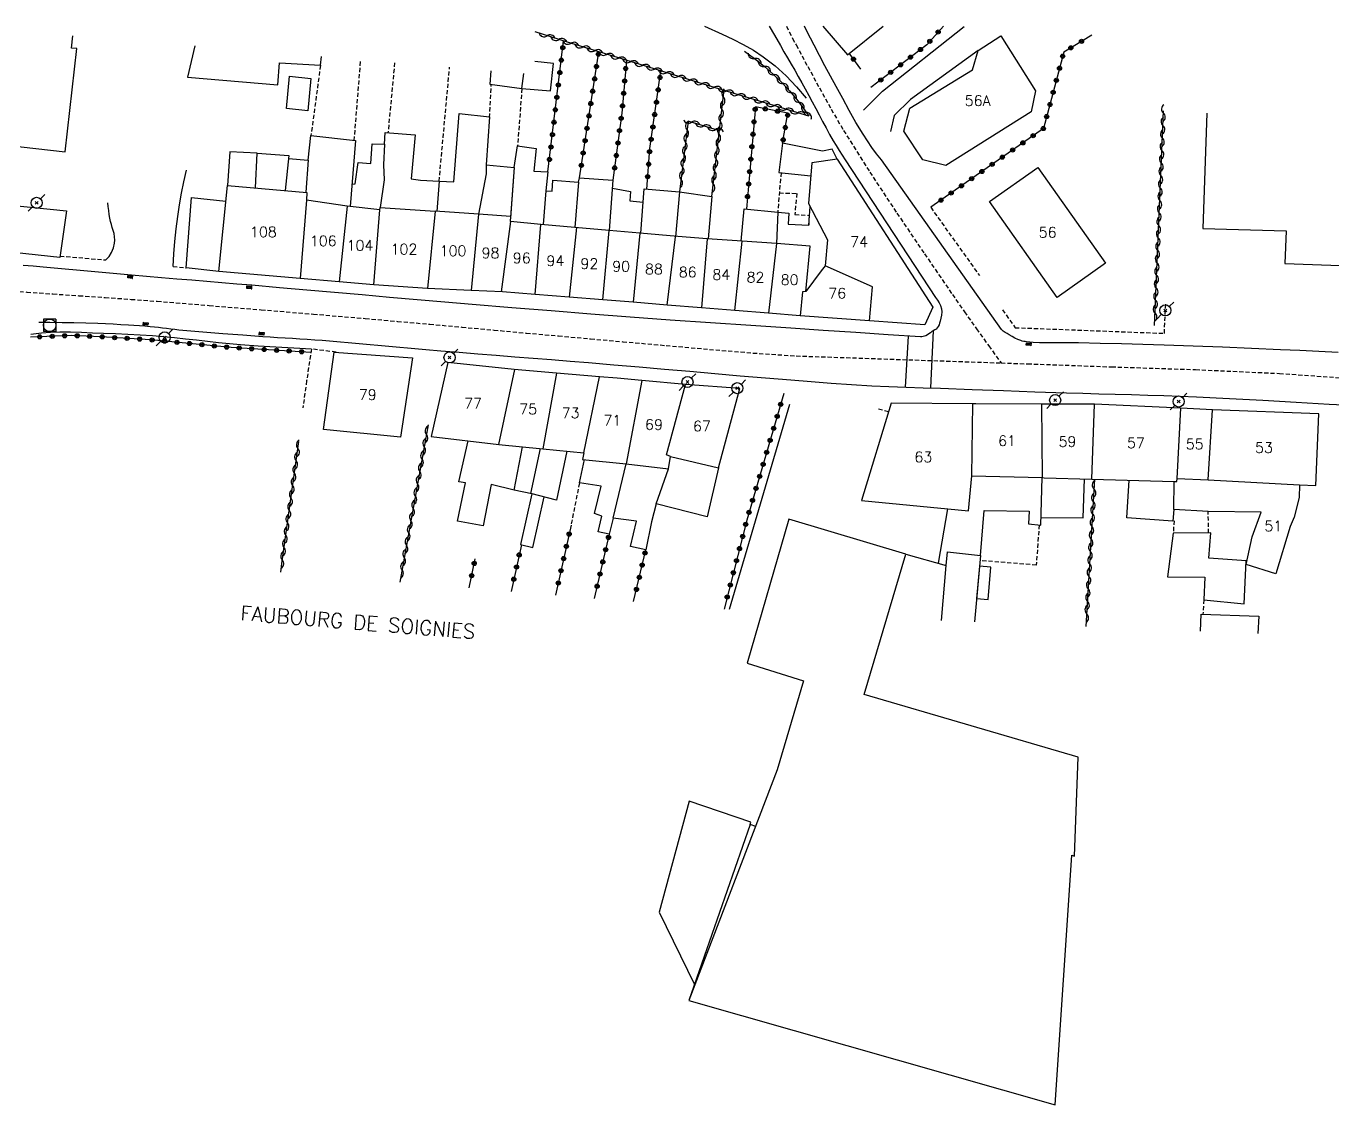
# Model space of a CAD drawing. Header units: millimetres. Extents: x 146000 to 147001, y 141999 to 143000.
# Drawn here: x 146150 to 146306.8, y 142870.6 to 143000 of the extents above; entities that cross this region are included whole.
import ezdxf
from ezdxf.enums import TextEntityAlignment as Align

# ---------------------------------------------------------------- set-up
doc = ezdxf.new("R2010")
doc.units = ezdxf.units.MM
doc.linetypes.add('DASHED', pattern=[0.75, 0.5, -0.25])
doc.layers.get('0').update_dxf_attribs({"linetype": 'CONTINUOUS'})
for name, color, linetype in [('W0001', 6, 'DASHED'), ('W0008', 7, 'CONTINUOUS'), ('W0014', 7, 'CONTINUOUS'), ('W0017', 7, 'CONTINUOUS'), ('W0020', 2, 'CONTINUOUS'), ('W0101', 7, 'CONTINUOUS'), ('W0104', 1, 'CONTINUOUS'), ('W0112', 1, 'DASHED'), ('W0300', 7, 'CONTINUOUS'), ('W0310', 3, 'CONTINUOUS'), ('W0323', 7, 'CONTINUOUS'), ('W0401', 7, 'CONTINUOUS'), ('W0420', 7, 'CONTINUOUS'), ('W0473', 7, 'CONTINUOUS'), ('W0989', 7, 'CONTINUOUS'), ('W0991', 7, 'CONTINUOUS'), ('W1102', 7, 'CONTINUOUS')]:
    doc.layers.add(name, color=color, linetype=linetype)
doc.styles.get("Standard").update_dxf_attribs({"font": 'romans.shx', "width": 0.85})

# ---------------------------------------------------------------- blocks, each defined once
blk = doc.blocks.new('T473')
for p, q in [((-0.166667, 0.166667), (0.166667, -0.166667)), ((-0.166667, -0.166667), (0.166667, 0.166667)), ((0.500001, 0.500001), (1.000002, 1.000002)), ((-1.000002, -1.000002), (-0.500001, -0.500001))]:
    blk.add_line(p, q)
blk.add_ellipse((0, 0), major_axis=(0.471405, 0.471405), ratio=1, start_param=5.4977871438, end_param=11.780972451)
blk = doc.blocks.new('T420')
for p, q in [((0.75, 0.75), (-0.75, 0.75)), ((-0.75, 0.75), (-0.75, -0.75)), ((0.75, 0.75), (0.75, -0.75)), ((0.75, -0.75), (-0.75, -0.75))]:
    blk.add_line(p, q)
blk.add_ellipse((0, 0), major_axis=(-0.53, 0.53), ratio=1, start_param=3.926991, end_param=10.210176)
blk = doc.blocks.new('T401')
for p, q in [((-0.3, 0.3), (0, 0.3)), ((-0.3, -0.25), (-0.3, 0.3)), ((-0.3, 0.15), (0, 0.15)), ((-0.3, 0), (0, 0)), ((0, 0.3), (0, -0.25)), ((-0.3, -0.15), (0, -0.15)), ((-0.3, -0.25), (-0.3, -0.3)), ((-0.3, -0.3), (0, -0.3)), ((0, -0.3), (0, -0.25))]:
    blk.add_line(p, q)
blk = doc.blocks.new('t323o')
at = {"color": 0, "linetype": 'Continuous'}
for radius in [0.25, 0.15]:
    blk.add_circle((0, 0), radius, dxfattribs=at)
blk = doc.blocks.new('t310o')
at = {"color": 0, "linetype": 'Continuous'}
for centre, start, end in [((-0.5, 0.38), 216.8699, 323.1304), ((0.5, -0.37), 36.8699, 143.1303)]:
    blk.add_arc(centre, 0.625, start, end, dxfattribs=at)

msp = doc.modelspace()

# ---------------------------------------------------------------- linework, layer by layer
at = {"layer": 'W0001'}
for points in [[(146241.25, 143000), (146241.59, 142999.31), (146241.99, 142998.52), (146242.41, 142997.75), (146243.81, 142995.17), (146245.21, 142992.59), (146246.63, 142990.02), (146248.12, 142987.49), (146251.26, 142982.49), (146254.51, 142977.56), (146257.83, 142972.68), (146261.17, 142967.81), (146262.61, 142965.74), (146264.07, 142963.68), (146265.54, 142961.63), (146267.03, 142959.59)], [(146146.95, 142968.33), (146150.08, 142968.09), (146153.21, 142967.87), (146156.34, 142967.66), (146159.47, 142967.45), (146162.6, 142967.22), (146165.73, 142966.99), (146171.97, 142966.48), (146178.22, 142965.97), (146184.47, 142965.45), (146190.71, 142964.92), (146194.57, 142964.58), (146198.44, 142964.24), (146202.3, 142963.89), (146206.16, 142963.53), (146210.03, 142963.18), (146213.89, 142962.83), (146217.75, 142962.48), (146221.62, 142962.14), (146226.82, 142961.68), (146232.02, 142961.22), (146237.23, 142960.78), (146242.44, 142960.43), (146267.03, 142959.59)], [(146267.03, 142959.59), (146270.21, 142959.48), (146280.28, 142959.12), (146290.36, 142958.79), (146300.44, 142958.33), (146310.5, 142957.61)]]:
    msp.add_lwpolyline(points, dxfattribs=at)
at = {"layer": 'W0008'}
msp.add_lwpolyline([(146239.2, 143000), (146239.32, 142999.8), (146240.1, 142998.42), (146240.53, 142997.68), (146240.96, 142996.93), (146241.39, 142996.19), (146241.82, 142995.44), (146242.25, 142994.7), (146242.67, 142993.96), (146243.1, 142993.21), (146243.52, 142992.46), (146243.94, 142991.69), (146244.36, 142990.91), (146244.77, 142990.13), (146245.18, 142989.35), (146245.6, 142988.56), (146246.02, 142987.79), (146246.44, 142987.01), (146246.88, 142986.24), (146247.22, 142985.67), (146247.57, 142985.09), (146247.93, 142984.52), (146248.3, 142983.96)], dxfattribs=at)
at = {"layer": 'W0014'}
for points in [[(146252.65, 142983.94), (146252.07, 142984.69), (146251.51, 142985.45), (146250.98, 142986.23), (146250.46, 142987.02), (146249.6, 142988.43), (146248.79, 142989.86), (146248.01, 142991.31), (146247.22, 142992.76), (146246.54, 142993.99), (146245.87, 142995.22), (146245.21, 142996.46), (146244.57, 142997.71), (146243.72, 142999.38), (146243.41, 143000)], [(146248.3, 142983.96), (146259.16, 142967.43)], [(146267.06, 142963.59), (146252.65, 142983.94)], [(146257.34, 142962.72), (146253.45, 142962.97), (146249.57, 142963.23), (146245.68, 142963.49), (146241.8, 142963.75), (146236.97, 142964.07), (146232.14, 142964.4), (146227.32, 142964.74), (146222.49, 142965.09), (146217.76, 142965.46), (146213.02, 142965.83), (146208.29, 142966.21), (146203.55, 142966.6), (146200.24, 142966.88), (146196.93, 142967.16), (146193.63, 142967.45), (146190.32, 142967.75), (146187.01, 142968.04), (146183.7, 142968.34), (146180.39, 142968.62), (146177.08, 142968.91), (146175.28, 142969.06), (146173.48, 142969.21), (146171.67, 142969.36), (146169.87, 142969.51), (146168.07, 142969.66), (146166.26, 142969.81), (146164.46, 142969.96), (146162.66, 142970.12), (146161.33, 142970.24), (146160.01, 142970.36), (146158.68, 142970.48), (146157.35, 142970.61), (146156.03, 142970.73), (146154.7, 142970.86), (146153.37, 142970.98), (146152.05, 142971.1), (146150.84, 142971.2), (146149.64, 142971.3)], [(146259.16, 142967.43), (146259.4, 142967.14), (146259.6, 142966.82), (146259.75, 142966.47), (146259.85, 142966.1), (146259.89, 142965.72), (146259.86, 142965.33), (146259.79, 142964.96), (146259.7, 142964.59), (146259.64, 142964.38), (146259.57, 142964.18), (146259.48, 142963.98), (146259.36, 142963.8), (146259.22, 142963.66), (146259.05, 142963.55), (146258.88, 142963.45), (146258.72, 142963.35), (146258.54, 142963.22), (146258.36, 142963.08), (146258.18, 142962.96), (146257.97, 142962.85), (146257.82, 142962.8), (146257.66, 142962.76), (146257.5, 142962.73), (146257.34, 142962.72)], [(146151.52, 142964.49), (146152.83, 142964.47), (146154.32, 142964.46), (146155.74, 142964.44), (146157.17, 142964.41), (146158.6, 142964.36), (146159.52, 142964.32), (146160.44, 142964.27), (146161.37, 142964.21), (146162.29, 142964.15), (146162.94, 142964.12), (146163.6, 142964.08), (146164.25, 142964.03), (146164.9, 142963.98), (146165.39, 142963.93), (146165.88, 142963.88), (146166.37, 142963.82), (146166.86, 142963.76), (146167.35, 142963.69), (146167.84, 142963.63), (146168.33, 142963.58), (146168.82, 142963.53), (146171.21, 142963.31), (146173.6, 142963.12), (146176, 142962.95), (146178.4, 142962.78), (146179.29, 142962.72), (146180.18, 142962.66), (146181.07, 142962.61), (146181.96, 142962.55), (146182.85, 142962.5), (146183.74, 142962.44), (146184.63, 142962.38), (146185.52, 142962.32), (146187.3, 142962.17), (146189.09, 142962.02), (146190.87, 142961.86), (146192.65, 142961.7), (146194.43, 142961.53), (146196.21, 142961.37), (146197.99, 142961.21), (146199.77, 142961.05), (146201.99, 142960.87), (146204.21, 142960.69), (146206.42, 142960.51), (146208.64, 142960.34), (146210.85, 142960.16), (146213.07, 142959.99), (146215.29, 142959.81), (146217.5, 142959.63), (146220.54, 142959.37), (146223.57, 142959.11), (146226.61, 142958.85), (146229.65, 142958.59), (146232.68, 142958.32), (146235.72, 142958.06), (146238.76, 142957.81), (146241.79, 142957.56), (146244.22, 142957.37), (146246.64, 142957.17), (146249.06, 142956.99), (146251.49, 142956.84), (146253.55, 142956.75), (146255.62, 142956.68), (146257.68, 142956.62), (146259.75, 142956.55), (146263.53, 142956.41), (146267.31, 142956.28), (146271.09, 142956.14), (146274.88, 142956.01), (146276.82, 142955.95), (146278.77, 142955.89), (146280.72, 142955.84), (146282.67, 142955.79), (146284.62, 142955.73), (146286.57, 142955.67), (146288.52, 142955.6), (146290.46, 142955.52), (146294.45, 142955.34), (146298.43, 142955.12), (146302.42, 142954.89), (146306.4, 142954.65), (146309.04, 142954.51)], [(146307.49, 142960.84), (146305.18, 142960.96), (146302.87, 142961.07), (146300.56, 142961.18), (146297.07, 142961.33), (146293.58, 142961.47), (146290.09, 142961.6), (146286.6, 142961.72), (146284.03, 142961.8), (146281.47, 142961.87), (146278.9, 142961.94), (146276.33, 142962), (146275.55, 142962.01), (146274.77, 142962.01), (146273.99, 142962), (146273.21, 142961.99), (146272.43, 142961.99), (146271.65, 142962.01), (146270.87, 142962.05), (146270.09, 142962.12), (146269.91, 142962.15), (146269.74, 142962.18), (146269.57, 142962.22), (146269.41, 142962.27), (146269.05, 142962.42), (146268.69, 142962.58), (146268.35, 142962.77), (146268.01, 142962.96), (146267.76, 142963.11), (146267.52, 142963.26), (146267.29, 142963.42), (146267.06, 142963.59)], [(146184.25, 142961.25), (146182.12, 142961.35), (146179.98, 142961.47), (146177.85, 142961.61), (146175.72, 142961.78), (146174.4, 142961.89), (146173.07, 142962.02), (146171.75, 142962.16), (146170.43, 142962.31), (146169.11, 142962.45), (146167.79, 142962.59), (146166.47, 142962.72), (146165.15, 142962.83), (146163.68, 142962.93), (146162.21, 142963), (146160.74, 142963.07), (146159.27, 142963.13), (146157.96, 142963.18), (146156.65, 142963.24), (146155.34, 142963.27), (146154.03, 142963.27), (146152.94, 142963.24), (146151.86, 142963.18), (146150.56, 142963.01)]]:
    msp.add_lwpolyline(points, dxfattribs=at)
at = {"layer": 'W0017'}
for points in [[(146231.42, 143000), (146233.55, 142999.04), (146234.81, 142998.43), (146236.07, 142997.8), (146237.31, 142997.12), (146238.48, 142996.33), (146239.89, 142995.22), (146241.22, 142994.02), (146242.46, 142992.73), (146243.62, 142991.36)], [(146250.5, 142989.91), (146252.77, 142992.21), (146262.58, 142999.95)], [(146264.25, 142997.08), (146256.16, 142991.21), (146254.18, 142989.29), (146253.75, 142987.35)], [(146167.64, 142971.16), (146167.73, 142972.67), (146167.85, 142974.17), (146168.01, 142975.67), (146168.2, 142977.17), (146168.41, 142978.56), (146168.66, 142979.95), (146168.94, 142981.33), (146169.26, 142982.71)], [(146159.57, 142971.95), (146159.96, 142972.37), (146160.26, 142972.85), (146160.49, 142973.38), (146160.62, 142973.94), (146160.65, 142974.33), (146160.62, 142974.72), (146160.55, 142975.11), (146160.45, 142975.48), (146160.34, 142975.84), (146160.23, 142976.2), (146160.12, 142976.57), (146160.05, 142976.94), (146159.97, 142977.4), (146159.91, 142977.87), (146159.84, 142978.34), (146159.79, 142978.8)]]:
    msp.add_lwpolyline(points, dxfattribs=at)
at = {"layer": 'W0020'}
for points in [[(146255.85, 142962.81), (146255.5, 142956.7)], [(146258.6, 142956.59), (146258.9, 142963.46)]]:
    msp.add_lwpolyline(points, dxfattribs=at)
at = {"layer": 'W0101'}
for points in [[(146267, 142998.82), (146271.17, 142992.24), (146270.64, 142989.72), (146260.38, 142983.29), (146257.61, 142983.96), (146255.36, 142987.39), (146256.05, 142990.17), (146263.58, 142994.77), (146264.25, 142997.08)], [(146265.65, 142978.95), (146271.44, 142983.05), (146279.57, 142971.56), (146273.77, 142967.46), (146265.65, 142978.95)]]:
    msp.add_lwpolyline(points, close=True, dxfattribs=at)
for points in [[(146291.72, 142989.54), (146291.24, 142975.7), (146301.22, 142975.42), (146301.06, 142971.52), (146315.41, 142971.01), (146315.48, 142972.23), (146326.03, 142971.55), (146326.12, 142974.57), (146332.47, 142974.24), (146332.81, 142985.45)], [(146247.36, 142984.05), (146244.32, 142983.59), (146243.92, 142978.72), (146246.2, 142974.34), (146245.89, 142971.24)], [(146247.36, 142984.05), (146258.83, 142966.29), (146257.87, 142964.18), (146251.23, 142964.65)], [(146173.13, 142970.57), (146174.17, 142980.89), (146183.7, 142980.05), (146183.63, 142979.13)], [(146188.52, 142978.4), (146183.63, 142979.13)], [(146192.47, 142977.96), (146188.52, 142978.4)], [(146192.47, 142977.96), (146192.49, 142978.23), (146199.08, 142977.78)], [(146204.3, 142977.43), (146199.08, 142977.78)], [(146208.12, 142976.54), (146208.16, 142977.16), (146204.3, 142977.43)], [(146211.78, 142976.21), (146208.12, 142976.54)], [(146215.85, 142975.85), (146211.78, 142976.21)], [(146219.96, 142975.46), (146215.85, 142975.85)], [(146223.64, 142975.15), (146219.96, 142975.46)], [(146231.73, 142974.49), (146228.22, 142974.74), (146223.64, 142975.15)], [(146235.93, 142974.19), (146231.73, 142974.49)], [(146240.07, 142973.9), (146235.93, 142974.19)], [(146243.57, 142968.15), (146244.11, 142973.61), (146240.07, 142973.9)], [(146182.89, 142969.74), (146173.13, 142970.57)], [(146245.89, 142971.24), (146245.41, 142970.63), (146243.57, 142968.15)], [(146187.56, 142969.34), (146182.89, 142969.74)], [(146191.72, 142968.98), (146187.56, 142969.34)], [(146198.16, 142968.51), (146191.72, 142968.98)], [(146203.43, 142968.3), (146198.16, 142968.51)], [(146207.18, 142968.14), (146203.43, 142968.3)], [(146211.09, 142967.82), (146207.18, 142968.14)], [(146215.17, 142967.49), (146211.09, 142967.82)], [(146219.23, 142967.16), (146215.17, 142967.49)], [(146222.84, 142966.87), (146219.23, 142967.16)], [(146226.95, 142966.54), (146222.84, 142966.87)], [(146231.06, 142966.2), (146226.95, 142966.54)], [(146235.05, 142965.88), (146231.06, 142966.2)], [(146239.1, 142965.55), (146235.05, 142965.88)], [(146242.92, 142965.25), (146239.1, 142965.55)], [(146251.23, 142964.65), (146242.92, 142965.25)], [(146196.39, 142960.19), (146194.95, 142950.67), (146185.7, 142951.61), (146186.98, 142960.89)], [(146186.98, 142960.89), (146196.39, 142960.19)], [(146200.6, 142959.66), (146198.61, 142950.76), (146206.75, 142949.8)], [(146208.58, 142958.8), (146200.6, 142959.66)], [(146213.67, 142958.37), (146208.58, 142958.8)], [(146218.8, 142957.94), (146213.67, 142958.37)], [(146223.89, 142957.49), (146220.93, 142957.76), (146218.8, 142957.94)], [(146229.13, 142957.01), (146223.89, 142957.49)], [(146227.36, 142948.38), (146233.1, 142947), (146235.67, 142956.51)], [(146235.67, 142956.51), (146229.13, 142957.01)], [(146253.83, 142954.76), (146250.25, 142943.1), (146263.09, 142941.84), (146263.49, 142946.05)], [(146263.64, 142954.69), (146253.83, 142954.76)], [(146271.89, 142954.66), (146263.98, 142954.68), (146263.64, 142954.69)], [(146278.22, 142954.63), (146271.89, 142954.66)], [(146288.6, 142954.15), (146278.22, 142954.63)], [(146292.4, 142953.97), (146288.6, 142954.15)], [(146305.18, 142953.47), (146292.4, 142953.97)], [(146302.84, 142944.95), (146304.81, 142944.87), (146305.18, 142953.47)], [(146206.75, 142949.8), (146212.01, 142949.3)], [(146212.01, 142949.3), (146216.94, 142948.82)], [(146216.94, 142948.82), (146216.77, 142948.01), (146222.01, 142947.48)], [(146222.01, 142947.48), (146227.09, 142946.89), (146227.36, 142948.38)], [(146263.49, 142946.05), (146271.95, 142945.83)], [(146271.95, 142945.83), (146272.21, 142945.82)], [(146272.21, 142945.82), (146277.91, 142945.65)], [(146277.91, 142945.65), (146287.81, 142945.36)], [(146302.84, 142944.95), (146302.8, 142943.45), (146302.19, 142941.08), (146301.73, 142939.98), (146300, 142934.3), (146296.45, 142935.42), (146297.17, 142938.71), (146298.24, 142941.68), (146291.88, 142941.77), (146287.77, 142942.01), (146287.81, 142945.36)]]:
    msp.add_lwpolyline(points, dxfattribs=at)
at = {"layer": 'W0104'}
for points in [[(146245.63, 143000), (146248.58, 142996.57)], [(146248.58, 142996.57), (146252.87, 143000)], [(146133.52, 142987.32), (146154.69, 142984.91), (146156.08, 142997.3), (146155.46, 142997.36), (146155.6, 142998.85)], [(146170.26, 142997.62), (146169.38, 142993.88)], [(146169.38, 142993.88), (146180.22, 142992.95), (146180.42, 142995.61), (146185.32, 142995.3), (146185.43, 142996.35)], [(146205.76, 142994.65), (146205.67, 142993.04), (146209.5, 142992.51), (146212.93, 142992.22), (146213.28, 142995.53)], [(146213.28, 142995.53), (146211.07, 142995.74)], [(146209.5, 142992.51), (146209.75, 142994.31)], [(146199.57, 142981.38), (146201.32, 142981.32), (146201.99, 142989.51), (146205.61, 142989.12), (146205.21, 142983.36), (146205.21, 142982.26), (146204.3, 142977.43)], [(146193, 142985.85), (146193.1, 142987.22), (146196.7, 142986.96), (146196.2, 142981.66), (146197.35, 142981.5), (146199.57, 142981.38), (146199.28, 142977.77)], [(146183.83, 142983.93), (146184.18, 142986.86), (146189.53, 142986.26), (146188.9, 142978.36)], [(146189.11, 142981.05), (146189.51, 142981.07), (146189.87, 142983.63), (146191.36, 142983.51), (146191.52, 142985.88), (146193, 142985.85), (146192.88, 142983.36), (146192.99, 142981.56), (146192.49, 142978.23)], [(146208.58, 142983.04), (146208.99, 142985.63), (146211.22, 142985.3), (146210.92, 142982.61), (146212.63, 142982.52), (146212.39, 142980.24), (146213.13, 142980.18), (146213.21, 142981.52), (146216.3, 142981.29), (146215.85, 142975.85)], [(146246.74, 142985.23), (146245.59, 142985), (146240.79, 142985.96), (146240.33, 142982.44), (146244.2, 142982.04)], [(146177.72, 142984.77), (146174.45, 142984.92), (146174.17, 142980.89)], [(146177.52, 142980.59), (146177.72, 142984.77), (146181.51, 142984.46), (146181.08, 142980.28)], [(146181.48, 142984.1), (146183.83, 142983.93), (146183.57, 142980.06)], [(146247.36, 142984.05), (146246.74, 142985.23)], [(146205.21, 142983.36), (146208.58, 142983.04), (146208.15, 142977.01)], [(146208.58, 142983.04), (146208.15, 142977.08)], [(146216.3, 142981.29), (146216.41, 142981.81), (146220.43, 142981.51), (146219.96, 142975.46)], [(146131.4, 142974.68), (146131.98, 142980.14), (146154.83, 142977.84), (146154.04, 142972.22)], [(146169.22, 142970.99), (146169.84, 142979.42)], [(146169.84, 142979.42), (146173.98, 142979.01)], [(146212.39, 142980.24), (146212.07, 142976.19)], [(146220.36, 142980.54), (146222.54, 142980.14), (146222.44, 142979.05), (146224.05, 142978.87)], [(146223.77, 142975.14), (146224.17, 142980.47), (146228.42, 142980.12), (146227.94, 142974.72)], [(146228.42, 142980.12), (146232.3, 142979.57), (146231.87, 142974.48)], [(146235.82, 142974.2), (146236.17, 142978.09), (146240.21, 142977.68), (146240.07, 142973.9)], [(146240.21, 142977.68), (146241.55, 142977.54), (146241.48, 142976.25), (146243.93, 142976.13), (146244.11, 142978.36)], [(146154.04, 142972.22), (146131.4, 142974.68)], [(146173.13, 142970.57), (146169.22, 142970.99)], [(146208.57, 142944.34), (146205.81, 142945.02), (146204.84, 142940.05), (146201.76, 142940.61), (146202.73, 142945.2), (146201.92, 142945.34), (146203.07, 142950.23)], [(146210.7, 142943.9), (146208.57, 142944.34), (146209.56, 142949.53)], [(146214.88, 142949), (146213.64, 142943.12), (146210.57, 142943.93), (146211.75, 142949.32)], [(146220.44, 142940.95), (146219.98, 142939.03), (146218.67, 142939.32), (146219.1, 142941.22), (146218.23, 142941.51), (146219.01, 142944.8), (146216.4, 142945.19), (146217.02, 142947.99)], [(146225.62, 142942.69), (146225.06, 142940.53), (146224.37, 142937.17), (146222.52, 142937.55), (146223.24, 142940.6), (146220.44, 142940.95), (146222.01, 142947.48)], [(146233.1, 142947), (146231.76, 142941.13), (146225.62, 142942.69), (146227.09, 142946.89)], [(146264.54, 142936.49), (146264.99, 142941.88), (146270.38, 142941.8), (146270.3, 142940.28), (146271.78, 142940.14), (146271.95, 142945.83)], [(146271.79, 142941.05), (146276.86, 142940.99), (146277.05, 142945.68)], [(146287.77, 142942.01), (146287.64, 142940.62), (146282.12, 142941), (146282.38, 142945.52)], [(146210.7, 142943.9), (146209.33, 142937.8), (146210.81, 142937.45), (146212.18, 142943.51)], [(146259.49, 142935.55), (146260.61, 142942.08)], [(146255.58, 142936.64), (146260.44, 142935.3), (146260.57, 142936.92), (146264.54, 142936.49), (146263.82, 142928.53)], [(146259.85, 142928.7), (146260.44, 142935.3)], [(146290.95, 142927.41), (146291.05, 142929.45), (146297.94, 142929.21)], [(146297.94, 142929.21), (146297.84, 142927.13)], [(146236.9, 142904.2), (146236.99, 142904.5), (146229.6, 142906.99), (146225.97, 142893.67), (146230.22, 142884.99)], [(146237.57, 142903.97), (146236.9, 142904.2), (146229.55, 142883.07)]]:
    msp.add_lwpolyline(points, dxfattribs=at)
for points in [[(146184.18, 142993.73), (146183.79, 142989.84), (146181.23, 142990.1), (146181.61, 142993.98)], [(146273.5, 142870.57), (146275.51, 142900.53), (146275.83, 142900.42), (146276.29, 142912.29), (146250.6, 142919.8), (146255.58, 142936.64), (146241.54, 142940.83), (146236.56, 142923.57), (146243.32, 142921.46), (146240.14, 142910.78), (146229.55, 142883.07)], [(146287.69, 142939.15), (146287, 142933.94), (146291.47, 142933.87), (146291.35, 142931.17), (146296.19, 142930.67), (146296.45, 142935.83), (146291.95, 142936.18), (146292.19, 142939.19)], [(146264.43, 142935.2), (146264.08, 142931.34), (146265.47, 142931.22), (146265.81, 142935.08)]]:
    msp.add_lwpolyline(points, close=True, dxfattribs=at)
at = {"layer": 'W0112'}
for points in [[(146185.32, 142995.3), (146184.18, 142986.86)], [(146189.37, 142986.27), (146190.16, 142995.95)], [(146194.23, 142995.61), (146193.43, 142987.19)], [(146199.57, 142981.38), (146200.82, 142995.06)], [(146205.61, 142989.02), (146205.83, 142993.02)], [(146209.5, 142992.51), (146208.99, 142985.63)], [(146240.61, 142982.41), (146240.21, 142977.68)], [(146240.41, 142979.99), (146242.5, 142979.92), (146242.27, 142977.39), (146243.97, 142977.29), (146243.93, 142976.13)], [(146258.57, 142978.26), (146264.41, 142970.09)], [(146154.07, 142972.41), (146159.57, 142971.95)], [(146167.64, 142971.16), (146169.22, 142970.99)], [(146286.62, 142963.14), (146286.79, 142966.83)], [(146267.2, 142965.96), (146268.71, 142963.82), (146286.62, 142963.14)], [(146187.21, 142960.88), (146184.25, 142961.25), (146183.66, 142957.44), (146183.21, 142954.21)], [(146253.51, 142953.71), (146252.22, 142954.08)], [(146216.4, 142945.19), (146215.4, 142940.11)], [(146291.93, 142939.17), (146291.88, 142941.77)], [(146271.59, 142940.16), (146271.24, 142935.34), (146264.49, 142935.88)], [(146287.78, 142940.66), (146287.69, 142939.15)], [(146291.35, 142931.17), (146291.25, 142929.44)]]:
    msp.add_lwpolyline(points, dxfattribs=at)
at = {"layer": 'W0300'}
msp.add_lwpolyline([(146241.62, 142954.59), (146234.38, 142930)], dxfattribs=at)
at = {"layer": 'W0310'}
for points in [[(146243.96, 142989.2), (146239.74, 142990.48), (146235.52, 142991.76), (146231.3, 142993.05), (146227.08, 142994.35), (146223.04, 142995.59), (146219, 142996.83), (146214.96, 142998.08), (146211.09, 142999.3)], [(146236.23, 142996.99), (146237.43, 142996.11), (146238.59, 142995.18), (146239.7, 142994.19), (146240.77, 142993.15), (146241.64, 142992.22), (146242.46, 142991.25), (146243.23, 142990.24), (146243.96, 142989.2)], [(146232.3, 142979.57), (146233.8, 142992.38)], [(146285.45, 142964.09), (146286.53, 142989.84)], [(146233.22, 142987.45), (146229.45, 142988.61), (146228.42, 142980.12)], [(146198.25, 142952.15), (146194.84, 142933.28)], [(146180.55, 142934.47), (146180.68, 142935.54), (146182.74, 142950.18)], [(146278.24, 142945.64), (146277.21, 142927.98)]]:
    msp.add_lwpolyline(points, dxfattribs=at)
at = {"layer": 'W0323'}
for points in [[(146260.11, 143000), (146258.09, 142997.77), (146251.39, 142992.62)], [(146212.63, 142982.52), (146214.51, 142998.23)], [(146277.92, 142998.92), (146274.55, 142996.89), (146272.13, 142987.73), (146258.57, 142978.26)], [(146216.41, 142981.81), (146218.72, 142996.92)], [(146250.17, 142994.82), (146248.8, 142996.74)], [(146222.05, 142995.89), (146221.5, 142989.54), (146220.43, 142981.51)], [(146224.48, 142980.45), (146224.86, 142985.3), (146226.19, 142994.62)], [(146240.79, 142985.96), (146241.44, 142989.55), (146237.53, 142990.3), (146236.46, 142978.06)], [(146184.2, 142960.86), (146174.61, 142961.44), (146164.95, 142962.37), (146158.98, 142962.73), (146155.46, 142962.88), (146150.53, 142962.67)], [(146240.95, 142955.92), (146236.49, 142940.73), (146233.78, 142930.05)], [(146215.4, 142940.11), (146213.54, 142931.73)], [(146219.98, 142939.03), (146218.18, 142931.34)], [(146209.45, 142937.77), (146208.21, 142932.17)], [(146222.91, 142930.95), (146224.37, 142937.17)], [(146203.16, 142932.59), (146203.9, 142936.1)]]:
    msp.add_lwpolyline(points, dxfattribs=at)
at = {"layer": 'W1102'}
for points in [[(146183.63, 142979.13), (146182.89, 142969.74)], [(146188.52, 142978.4), (146187.56, 142969.34)], [(146191.72, 142968.98), (146192.47, 142977.96)], [(146199.08, 142977.78), (146198.16, 142968.51)], [(146204.3, 142977.43), (146203.43, 142968.3)], [(146208.12, 142976.54), (146207, 142968.14)], [(146211.09, 142967.82), (146211.78, 142976.21)], [(146216.05, 142975.83), (146215.17, 142967.49)], [(146219.23, 142967.16), (146219.96, 142975.46)], [(146223.64, 142975.15), (146222.84, 142966.87)], [(146226.95, 142966.54), (146227.94, 142974.72)], [(146231.73, 142974.49), (146231.06, 142966.2)], [(146235.05, 142965.88), (146235.93, 142974.19)], [(146240.07, 142973.9), (146239.1, 142965.55)], [(146251.23, 142964.65), (146251.59, 142968.71), (146245.89, 142971.24)], [(146243.57, 142968.15), (146243.2, 142968.14), (146242.92, 142965.25)], [(146206.75, 142949.8), (146208.64, 142958.79)], [(146213.67, 142958.37), (146212.01, 142949.3)], [(146216.94, 142948.82), (146218.8, 142957.94)], [(146223.89, 142957.49), (146222.01, 142947.48)], [(146227.36, 142948.38), (146226.86, 142948.57), (146229.13, 142957.01)], [(146263.49, 142946.05), (146263.64, 142954.69)], [(146271.89, 142954.66), (146271.95, 142945.83)], [(146277.91, 142945.65), (146278.22, 142954.63)], [(146288.14, 142945.74), (146288.6, 142954.15)], [(146291.88, 142945.55), (146292.4, 142953.97)], [(146287.81, 142945.36), (146288.12, 142945.35), (146288.14, 142945.74)], [(146288.14, 142945.74), (146291.88, 142945.55)], [(146291.88, 142945.55), (146302.84, 142944.95)]]:
    msp.add_lwpolyline(points, dxfattribs=at)

# ---------------------------------------------------------------- block references
at = {"layer": 'W0310'}
for p, rotation in [((146212.52, 142998.85), 162.5432315553246), ((146213.95, 142998.4), 162.5432315553246), ((146215.38, 142997.95), 162.7692471140525), ((146216.81, 142997.51), 162.7692471140525), ((146218.25, 142997.07), 162.7692471140525), ((146219.68, 142996.62), 162.8929703094985), ((146221.11, 142996.18), 162.8929703094985), ((146237.44, 142996.11), 321.0983602489092), ((146222.55, 142995.74), 162.8929703094985), ((146223.98, 142995.3), 162.9143988451749), ((146225.41, 142994.86), 162.9143988451749), ((146226.85, 142994.42), 162.9143988451749), ((146238.61, 142995.16), 318.4096870177232), ((146239.73, 142994.17), 315.7210134498943), ((146228.28, 142993.98), 162.9397142030268), ((146229.71, 142993.54), 162.9397142030268), ((146231.15, 142993.1), 162.9397142030268), ((146240.8, 142993.12), 312.9942374079076), ((146232.58, 142992.66), 163.0084822863882), ((146234.02, 142992.22), 163.0084822863882), ((146233.69, 142991.49), 83.36363575538391), ((146235.45, 142991.78), 163.0084822863882), ((146236.89, 142991.35), 163.0704730859628), ((146241.81, 142992.01), 310.2516741701672), ((146242.76, 142990.85), 307.5629940059555), ((146233.52, 142990), 83.36363575538391), ((146238.32, 142990.91), 163.0704730859628), ((146239.76, 142990.47), 163.125686596882), ((146241.19, 142990.04), 163.125686596882), ((146243.65, 142989.64), 304.9282107826845), ((146286.51, 142989.57), 87.60631606251388), ((146229.88, 142988.48), 162.8780600187303), ((146233.35, 142988.51), 83.36363575538391), ((146242.63, 142989.6), 163.125686596882), ((146286.45, 142988.07), 87.60631606251388), ((146229.14, 142986.08), 263.0561252572686), ((146229.32, 142987.56), 263.0561252572686), ((146231.31, 142988.04), 162.8780600187303), ((146232.74, 142987.6), 162.8780600187303), ((146233.17, 142987.02), 83.36363575538391), ((146286.39, 142986.57), 87.60631606251388), ((146228.96, 142984.59), 263.0561252572686), ((146233, 142985.53), 83.36363575538391), ((146286.33, 142985.07), 87.60631606251388), ((146228.78, 142983.1), 263.0561252572686), ((146232.83, 142984.04), 83.36363575538391), ((146286.26, 142983.58), 87.60631606251388), ((146228.6, 142981.61), 263.0561252572686), ((146232.65, 142982.55), 83.36363575538391), ((146286.2, 142982.08), 87.60631606251388), ((146232.48, 142981.06), 83.36363575538391), ((146286.14, 142980.58), 87.60631606251388), ((146286.08, 142979.08), 87.60631606251388), ((146286.01, 142977.58), 87.60631606251388), ((146285.95, 142976.08), 87.60631606251388), ((146285.89, 142974.58), 87.60631606251388), ((146285.82, 142973.09), 87.60631606251388), ((146285.76, 142971.59), 87.60631606251388), ((146285.7, 142970.09), 87.60631606251388), ((146285.64, 142968.59), 87.60631606251388), ((146285.57, 142967.09), 87.60631606251388), ((146285.51, 142965.59), 87.60631606251388), ((146198.04, 142951), 259.7573925382546), ((146182.62, 142949.33), 82.00912444971229), ((146197.78, 142949.52), 259.7573925382546), ((146182.41, 142947.84), 82.00912444971229), ((146197.51, 142948.04), 259.7573925382546), ((146182.2, 142946.35), 82.00912444971229), ((146197.24, 142946.57), 259.7573925382546), ((146181.99, 142944.87), 82.00912444971229), ((146196.98, 142945.09), 259.7573925382546), ((146278.18, 142944.45), 266.6458268089769), ((146181.78, 142943.38), 82.00912444971229), ((146196.44, 142942.14), 259.7573925382546), ((146196.71, 142943.61), 259.7573925382546), ((146278.09, 142942.95), 266.6458268089769), ((146181.58, 142941.9), 82.00912444971229), ((146196.18, 142940.66), 259.7573925382546), ((146278, 142941.46), 266.6458268089769), ((146181.37, 142940.41), 82.00912444971229), ((146195.91, 142939.19), 259.7573925382546), ((146277.91, 142939.96), 266.6458268089769), ((146180.95, 142937.44), 82.00912444971229), ((146181.16, 142938.93), 82.00912444971229), ((146195.64, 142937.71), 259.7573925382546), ((146277.82, 142938.46), 266.6458268089769), ((146180.74, 142935.96), 82.00912444971229), ((146195.38, 142936.23), 259.7573925382546), ((146277.74, 142936.96), 266.6458268089769), ((146195.11, 142934.76), 259.7573925382546), ((146277.65, 142935.47), 266.6458268089769), ((146277.56, 142933.97), 266.6458268089769), ((146277.47, 142932.47), 266.6458268089769), ((146277.39, 142930.97), 266.6458268089769), ((146277.3, 142929.48), 266.6458268089769)]:
    msp.add_blockref('t310o', p, dxfattribs=dict(at, rotation=rotation))
at = {"layer": 'W0323'}
for p, rotation in [((146259.47, 142999.29), 227.8434545006606), ((146258.46, 142998.18), 227.8434545006606), ((146276.68, 142998.18), 211.0257050161096), ((146214.41, 142997.41), 83.18655124165348), ((146218.68, 142996.64), 81.29686883864152), ((146256.15, 142996.28), 217.5342846678901), ((146257.34, 142997.19), 217.5342846678901), ((146274.42, 142996.4), 255.1834920778877), ((146275.39, 142997.4), 211.0257050161096), ((146214.24, 142995.92), 83.18655124165348), ((146218.45, 142995.16), 81.29686883864152), ((146221.96, 142994.92), 265.0633251486134), ((146249.3, 142996.04), 125.5010021784218), ((146254.96, 142995.36), 217.5342846678901), ((146274.04, 142994.95), 255.1834920778877), ((146214.06, 142994.43), 83.18655124165348), ((146218.23, 142993.67), 81.29686883864152), ((146221.83, 142993.42), 265.0633251486134), ((146226.08, 142993.84), 81.87248160193687), ((146252.58, 142993.53), 217.5342846678901), ((146253.77, 142994.45), 217.5342846678901), ((146273.65, 142993.5), 255.1834920778877), ((146213.88, 142992.94), 83.18655124165348), ((146218, 142992.19), 81.29686883864152), ((146221.71, 142991.93), 265.0633251486134), ((146225.87, 142992.36), 81.87248160193687), ((146273.27, 142992.05), 255.1834920778877), ((146213.52, 142989.96), 83.18655124165348), ((146213.7, 142991.45), 83.18655124165348), ((146217.77, 142990.71), 81.29686883864152), ((146221.58, 142990.43), 265.0633251486134), ((146225.66, 142990.87), 81.87248160193687), ((146237.5, 142990.01), 265.0225835296532), ((146238.72, 142990.07), 169.0965338694305), ((146272.89, 142990.6), 255.1834920778877), ((146213.35, 142988.47), 83.18655124165348), ((146217.55, 142989.23), 81.29686883864152), ((146221.42, 142988.94), 262.4380751717491), ((146225.44, 142989.39), 81.87248160193687), ((146237.37, 142988.52), 265.0225835296532), ((146240.19, 142989.79), 169.0965338694305), ((146241.4, 142989.32), 79.7935514859692), ((146272.5, 142989.15), 255.1834920778877), ((146213.17, 142986.98), 83.18655124165348), ((146217.32, 142987.74), 81.29686883864152), ((146221.22, 142987.45), 262.4380751717491), ((146225.23, 142987.9), 81.87248160193687), ((146237.24, 142987.03), 265.0225835296532), ((146241.13, 142987.84), 79.7935514859692), ((146270.87, 142986.85), 214.9332812195353), ((146272.1, 142987.71), 214.9332812195353), ((146212.99, 142985.49), 83.18655124165348), ((146217.09, 142986.26), 81.29686883864152), ((146221.03, 142985.97), 262.4380751717491), ((146225.02, 142986.42), 81.87248160193687), ((146237.11, 142985.53), 265.0225835296532), ((146240.87, 142986.36), 79.7935514859692), ((146269.64, 142985.99), 214.9332812195353), ((146212.81, 142984), 83.18655124165348), ((146216.86, 142984.78), 81.29686883864152), ((146220.83, 142984.48), 262.4380751717491), ((146224.83, 142984.93), 85.51746173349375), ((146236.98, 142984.04), 265.0225835296532), ((146267.18, 142984.28), 214.9332812195353), ((146268.41, 142985.13), 214.9332812195353), ((146216.64, 142983.29), 81.29686883864152), ((146220.63, 142982.99), 262.4380751717491), ((146224.71, 142983.44), 85.51746173349375), ((146236.85, 142982.54), 265.0225835296532), ((146264.72, 142982.56), 214.9332812195353), ((146265.95, 142983.42), 214.9332812195353), ((146224.6, 142981.94), 85.51746173349375), ((146236.72, 142981.05), 265.0225835296532), ((146262.26, 142980.84), 214.9332812195353), ((146263.49, 142981.7), 214.9332812195353), ((146236.59, 142979.55), 265.0225835296532), ((146259.8, 142979.12), 214.9332812195353), ((146261.03, 142979.98), 214.9332812195353), ((146151.63, 142962.72), 182.4755661583143), ((146153.13, 142962.78), 182.4755661583143), ((146154.63, 142962.85), 182.4755661583143), ((146156.13, 142962.85), 177.4616955480702), ((146157.63, 142962.79), 177.4616955480702), ((146159.13, 142962.72), 176.5390160709692), ((146160.62, 142962.63), 176.5390160709692), ((146162.12, 142962.54), 176.5390160709692), ((146163.62, 142962.45), 176.5390160709692), ((146165.12, 142962.35), 174.5190892372856), ((146166.61, 142962.21), 174.5190892372856), ((146168.1, 142962.06), 174.5190892372856), ((146169.6, 142961.92), 174.5190892372856), ((146171.09, 142961.78), 174.5190892372856), ((146172.58, 142961.63), 174.5190892372856), ((146174.07, 142961.49), 174.5190892372856), ((146175.57, 142961.38), 176.5739912590951), ((146177.07, 142961.29), 176.5739912590951), ((146178.57, 142961.2), 176.5739912590951), ((146180.06, 142961.11), 176.5739912590951), ((146181.56, 142961.02), 176.5739912590951), ((146183.06, 142960.93), 176.5739912590951), ((146240.57, 142954.62), 253.6517358000873), ((146240.15, 142953.18), 253.6517358000873), ((146239.73, 142951.74), 253.6517358000873), ((146239.3, 142950.31), 253.6517358000873), ((146238.88, 142948.87), 253.6517358000873), ((146238.04, 142945.99), 253.6517358000873), ((146238.46, 142947.43), 253.6517358000873), ((146237.61, 142944.55), 253.6517358000873), ((146237.19, 142943.11), 253.6517358000873), ((146236.77, 142941.67), 253.6517358000873), ((146236.37, 142940.22), 255.7696030163419), ((146215.17, 142939.05), 257.5182454419274), ((146219.89, 142938.65), 256.8184551520327), ((146236, 142938.77), 255.7696030163419), ((146214.84, 142937.59), 257.5182454419274), ((146219.55, 142937.18), 256.8184551520327), ((146224.28, 142936.79), 76.76368654710909), ((146235.63, 142937.32), 255.7696030163419), ((146203.78, 142935.53), 78.08117199892706), ((146208.86, 142935.1), 257.4821499123707), ((146209.18, 142936.56), 257.4821499123707), ((146214.52, 142936.12), 257.5182454419274), ((146219.21, 142935.72), 256.8184551520327), ((146223.94, 142935.33), 76.76368654710909), ((146235.26, 142935.86), 255.7696030163419), ((146203.47, 142934.06), 78.08117199892706), ((146208.53, 142933.64), 257.4821499123707), ((146214.19, 142934.66), 257.5182454419274), ((146218.87, 142934.26), 256.8184551520327), ((146223.59, 142933.87), 76.76368654710909), ((146234.89, 142934.41), 255.7696030163419), ((146213.87, 142933.19), 257.5182454419274), ((146218.53, 142932.8), 256.8184551520327), ((146223.25, 142932.41), 76.76368654710909), ((146234.52, 142932.95), 255.7696030163419), ((146234.15, 142931.5), 255.7696030163419)]:
    msp.add_blockref('t323o', p, dxfattribs=dict(at, rotation=rotation))
at = {"layer": 'W0401'}
for p, rotation in [((146162.51, 142970.06), 84.95177918044158), ((146176.8, 142968.81), 85.15518221392455), ((146164.31, 142964.14), 265.7354937551435), ((146178.23, 142962.96), 265.9137958434267), ((146270.37, 142961.99), 84.10691210086767)]:
    msp.add_blockref('T401', p, dxfattribs=dict(at, rotation=rotation))
at = {"layer": 'W0420'}
msp.add_blockref('T420', (146152.83, 142964.11), dxfattribs=at)
at = {"layer": 'W0473'}
for p in [(146151.26, 142978.8), (146286.74, 142965.89), (146166.62, 142962.65), (146200.82, 142960.25), (146229.38, 142957.3), (146235.36, 142956.56), (146273.51, 142955.13), (146288.33, 142954.96)]:
    msp.add_blockref('T473', p, dxfattribs=at)

# ---------------------------------------------------------------- texts
at = {"layer": 'W0989'}
msp.add_text('FAUBOURG DE SOIGNIES  ', height=1.75, rotation=355.3868, dxfattribs=at).set_placement((146175.65, 142928.74))
at = {"layer": 'W0991'}
for s, p in [('56A', (146264.21, 142991.06)), ('108', (146178.47, 142975.31)), ('106', (146185.66, 142974.23)), ('74', (146249.98, 142974.12)), ('56', (146272.61, 142975.26)), ('104', (146190.07, 142973.69)), ('102', (146195.35, 142973.24)), ('100', (146201.24, 142973.04)), ('98', (146205.74, 142972.78)), ('96', (146209.49, 142972.18)), ('94', (146213.52, 142971.85)), ('92', (146217.6, 142971.5)), ('90', (146221.42, 142971.18)), ('88', (146225.35, 142970.85)), ('86', (146229.41, 142970.49)), ('84', (146233.44, 142970.19)), ('82', (146237.54, 142969.87)), ('80', (146241.64, 142969.57)), ('76', (146247.35, 142967.95)), ('79', (146191, 142955.78)), ('77', (146203.64, 142954.73)), ('75', (146210.26, 142954.05)), ('73', (146215.35, 142953.59)), ('71', (146220.36, 142952.71)), ('69', (146225.36, 142952.19)), ('67', (146231.12, 142952.01)), ('61', (146267.74, 142950.25)), ('59', (146274.99, 142950.15)), ('57', (146283.21, 142949.99)), ('55', (146290.26, 142949.85)), ('53', (146298.57, 142949.42)), ('63', (146257.69, 142948.3)), ('51', (146299.7, 142940.02))]:
    msp.add_text(s, height=1.25, dxfattribs=at).set_placement(p, align=Align.MIDDLE_CENTER)

doc.saveas('drawing.dxf')
